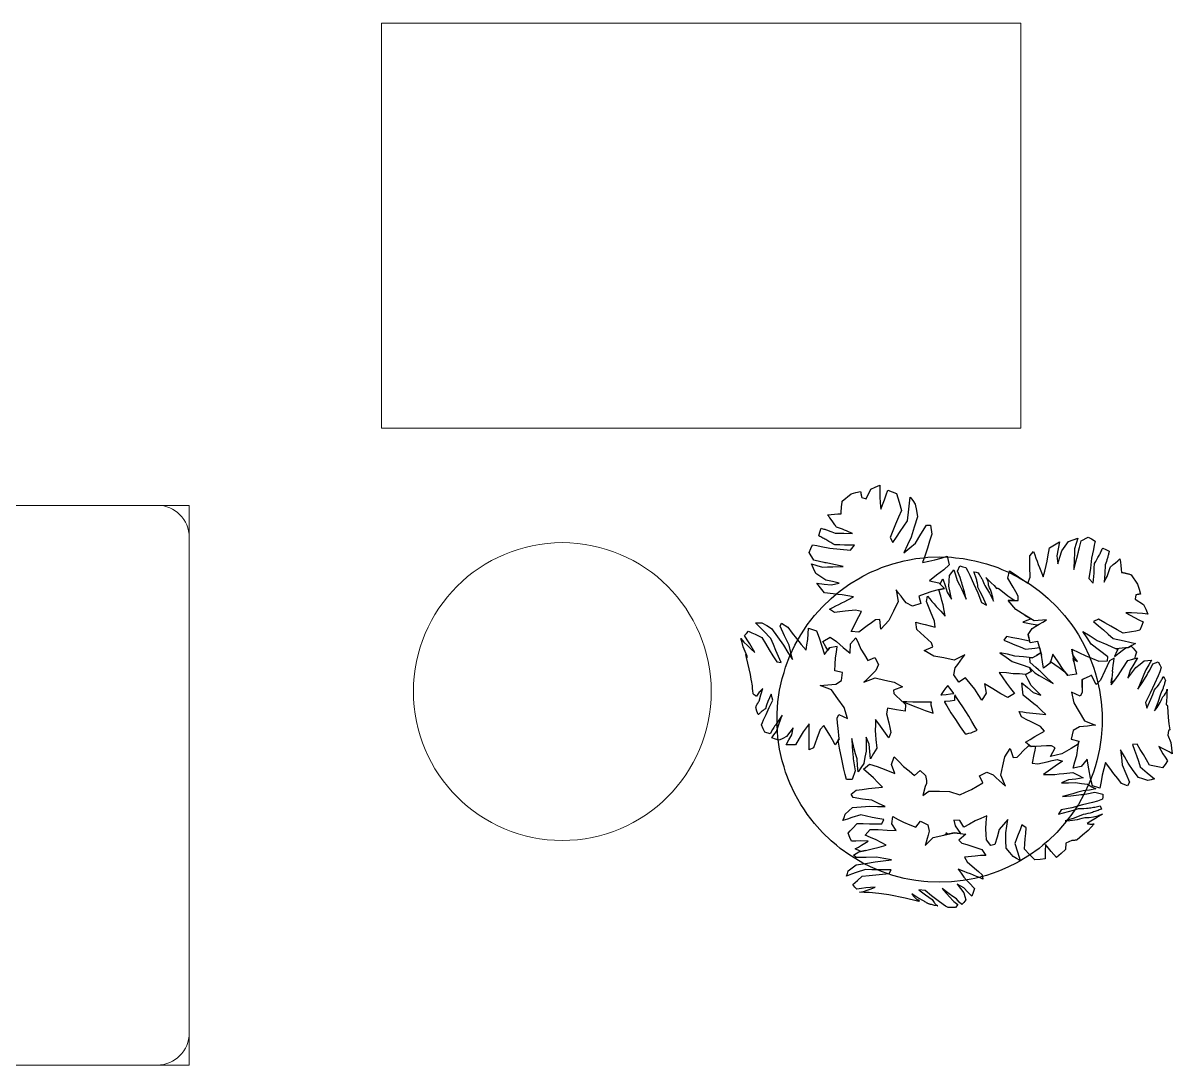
# Model space of a CAD drawing. Header units: inches. Extents: x 675 to 51927, y 19035 to 68555.
# Drawn here: x 28184 to 30341, y 61441 to 63396 of the extents above; entities that cross this region are included whole.
import ezdxf

# ---------------------------------------------------------------- set-up
doc = ezdxf.new("R2010")
doc.units = ezdxf.units.IN
doc.header["$LTSCALE"] = 0.5
doc.header["$MEASUREMENT"] = 0
doc.layers.add('00 plants', color=87, linetype='Continuous')
doc.layers.add('00I-FURN', color=30, linetype='Continuous', lineweight=9)

msp = doc.modelspace()

# ---------------------------------------------------------------- linework, layer by layer
at = {"layer": '00 plants', "flags": 128}
for points in [[(29922.3, 62379.8), (29912, 62370.3), (29898.8, 62360.2), (29885.5, 62349.8), (29903, 62346.1), (29913.5, 62335), (29901.6, 62332.5), (29889.8, 62329.9), (29877.4, 62325.4), (29865.1, 62320.8), (29869.1, 62307.3), (29853.5, 62302.3), (29841.6, 62308.3), (29836.8, 62314.5), (29832.2, 62320.6), (29827.5, 62326.8), (29823, 62332.8), (29826.9, 62310.6), (29818, 62292.8), (29809.3, 62275.2), (29794.2, 62259.1), (29792.3, 62277.3), (29784.3, 62276.8), (29776.4, 62271), (29768.6, 62265.1), (29752.9, 62253.1), (29738.6, 62254.4), (29743.4, 62263.8), (29748.1, 62273.1), (29757.6, 62292), (29746.6, 62294.8), (29727, 62292.5), (29717, 62291.4), (29706.9, 62290.4), (29698, 62296.8), (29703.9, 62299.6), (29709.7, 62302.5), (29715.4, 62305.3), (29721, 62308.1), (29726.6, 62310.9), (29732.1, 62313.8), (29743, 62319.4), (29732.3, 62321.4), (29721.6, 62323.4), (29713.2, 62324.2), (29704.8, 62325.1), (29688.1, 62326.9), (29681.1, 62336.3), (29674.3, 62345.6), (29687.6, 62343.7), (29701.1, 62341.9), (29715.9, 62345.4), (29703.3, 62348.2), (29690.9, 62351), (29681.4, 62357.2), (29672.2, 62363.3), (29667.9, 62372.6), (29663.9, 62381.8), (29674.1, 62378.6), (29684.7, 62375.5), (29694.3, 62375.8), (29703.9, 62376), (29723.5, 62376.4), (29709, 62379.5), (29694.9, 62382.5), (29691.4, 62383.3), (29689.7, 62383.6), (29688, 62384), (29681.2, 62385.5), (29668.1, 62388.4), (29659.9, 62403.1), (29662.9, 62410.2), (29666.1, 62417.2), (29673.9, 62415.8), (29681.9, 62414.2), (29698.5, 62410.7), (29717.5, 62409.2), (29737, 62407.3), (29744.8, 62416.3), (29726.2, 62416.8), (29717, 62416.9), (29707.9, 62416.9), (29704, 62419.3), (29700.1, 62421.5), (29696.3, 62423.7), (29694.4, 62424.8), (29692.5, 62425.9), (29690.6, 62426.9), (29688.7, 62427.9), (29686.9, 62429), (29685, 62430), (29683.2, 62431), (29681.4, 62432), (29679.6, 62432.9), (29677.8, 62433.9), (29679.8, 62441.2), (29682.3, 62448.4), (29685.5, 62447.4), (29687.1, 62446.9), (29688.8, 62446.3), (29690.4, 62445.8), (29692, 62445.2), (29693.7, 62444.7), (29695.3, 62444.1), (29696.9, 62443.5), (29698.6, 62442.9), (29701.9, 62441.6), (29705.2, 62440.3), (29708.6, 62439), (29724.7, 62439.1), (29741.1, 62438.3), (29733.4, 62441.8), (29729.7, 62443.4), (29725.9, 62445), (29722.2, 62446.5), (29718.5, 62447.9), (29714.7, 62449.2), (29711, 62450.3), (29709.9, 62451.9), (29708.8, 62453.4), (29707.7, 62454.9), (29706.6, 62456.4), (29702.5, 62462.3), (29698.4, 62468), (29697.4, 62469.3), (29696.4, 62470.7), (29695.3, 62472), (29694.3, 62473.3), (29700.6, 62474), (29706.9, 62474.6), (29713.2, 62475.1), (29719.4, 62475.5), (29719.5, 62478.5), (29719.6, 62480), (29719.7, 62481.5), (29719.8, 62482.9), (29720, 62484.4), (29720.1, 62485.9), (29720.2, 62487.4), (29720.4, 62488.8), (29720.5, 62490.3), (29720.7, 62491.8), (29720.9, 62493.2), (29721.1, 62494.7), (29721.3, 62496.2), (29721.6, 62497.6), (29721.8, 62499.1), (29738.4, 62512.8), (29747.3, 62515.2), (29756, 62517.5), (29756.3, 62516.1), (29756.5, 62514.6), (29756.8, 62513.2), (29757.1, 62511.8), (29757.4, 62510.3), (29757.7, 62508.8), (29758.1, 62507.4), (29758.5, 62505.9), (29766.5, 62503.8), (29775.2, 62521.8), (29783.5, 62525.7), (29791.9, 62529.2), (29791.9, 62518.2), (29792.4, 62507.1), (29793, 62495.7), (29793.8, 62484.2), (29800.8, 62501.9), (29804.2, 62510.8), (29807.5, 62519.7), (29815.4, 62516.7), (29823.7, 62513.5), (29826, 62505.6), (29828.2, 62497.5), (29832.6, 62481.4), (29827.2, 62468.8), (29821.9, 62456.2), (29816.6, 62443.6), (29811.5, 62431), (29816.8, 62421.7), (29823.6, 62431.9), (29830.4, 62442.1), (29837.2, 62452.2), (29844.1, 62462.3), (29846.8, 62484.1), (29848.1, 62495.2), (29849.3, 62506.5), (29853.9, 62500.2), (29858.4, 62493.7), (29860.8, 62481.6), (29863.1, 62469.6), (29856.9, 62450.5), (29850.9, 62431.6), (29844.1, 62417), (29837.4, 62402.3), (29848.4, 62411.4), (29859.4, 62420.4), (29869.3, 62437.3), (29879.5, 62454.4), (29887.2, 62454.2), (29889.6, 62437.5), (29885.6, 62424.3), (29881.9, 62411), (29877.1, 62397.8), (29872.4, 62384.3), (29884, 62386.7), (29895.5, 62389), (29907, 62392.3), (29918.4, 62395.7)], [(30209.5, 62089.4), (30209.4, 62078.2), (30207.8, 62056), (30204.5, 62033.9), (30199.7, 62012.1), (30196.3, 62000.8), (30193.3, 61990.8), (30185.3, 61970), (30175.8, 61949.8), (30164.9, 61930.3), (30158, 61919.9), (30152.6, 61911.7), (30139, 61894.1), (30124.1, 61877.5), (30108.1, 61862), (30097.9, 61853.5), (30090.9, 61847.7), (30072.8, 61834.8), (30053.8, 61823.2), (30048.2, 61820.3), (30033.9, 61813), (30021.1, 61807.5), (30013.4, 61804.2), (29992.3, 61797), (29970.7, 61791.4), (29963.9, 61790.1), (29948.8, 61787.4), (29926.6, 61784.9), (29904.4, 61784.1), (29882.1, 61784.9), (29874.5, 61785.7), (29859.9, 61787.4), (29844.8, 61790.1), (29838, 61791.4), (29816.4, 61797), (29795.3, 61804.2), (29787.6, 61807.5), (29774.8, 61813), (29760.5, 61820.3), (29755, 61823.2), (29735.9, 61834.8), (29717.8, 61847.7), (29710.8, 61853.5), (29700.7, 61862), (29684.6, 61877.5), (29669.7, 61894.1), (29656.1, 61911.7), (29650.7, 61919.9), (29643.8, 61930.3), (29632.9, 61949.8), (29623.4, 61970), (29615.4, 61990.8), (29612.4, 62000.8), (29609, 62012.1), (29604.2, 62033.9), (29600.9, 62056), (29599.3, 62078.2), (29599.3, 62089.4), (29599.3, 62100.5), (29600.9, 62122.7), (29604.2, 62144.8), (29609, 62166.6), (29612.4, 62177.9), (29615.4, 62187.9), (29623.4, 62208.7), (29632.9, 62228.9), (29643.8, 62248.4), (29650.7, 62258.9), (29656.1, 62267), (29669.7, 62284.6), (29684.6, 62301.2), (29700.7, 62316.7), (29710.8, 62325.2), (29717.8, 62331), (29735.9, 62343.9), (29755, 62355.6), (29760.5, 62358.4), (29774.8, 62365.8), (29787.6, 62371.2), (29795.3, 62374.5), (29816.4, 62381.7), (29838, 62387.3), (29844.8, 62388.6), (29859.9, 62391.4), (29874.5, 62393), (29882.1, 62393.8), (29904.4, 62394.6), (29926.6, 62393.8), (29934.3, 62393), (29948.8, 62391.4), (29963.9, 62388.6), (29970.7, 62387.3), (29992.3, 62381.7), (30013.4, 62374.5), (30021.1, 62371.2), (30033.9, 62365.8), (30048.2, 62358.4), (30053.8, 62355.6), (30072.8, 62343.9), (30090.9, 62331), (30097.9, 62325.2), (30108.1, 62316.7), (30124.1, 62301.2), (30139, 62284.6), (30152.6, 62267), (30158, 62258.9), (30164.9, 62248.4), (30175.8, 62228.9), (30185.3, 62208.7), (30193.3, 62187.9), (30196.3, 62177.9), (30199.7, 62166.6), (30204.5, 62144.8), (30207.8, 62122.7), (30209.4, 62100.5)], [(29731.7, 62091.3), (29725, 62112.2), (29713.5, 62128.5), (29701.5, 62144.9), (29680.3, 62153.2), (29687.4, 62153.7), (29694.7, 62154.3), (29702.2, 62155), (29709.9, 62155.8), (29720.4, 62162.5), (29722.3, 62177.7), (29707.9, 62181.1), (29708.4, 62193.3), (29708.8, 62205.3), (29710.6, 62216), (29712.3, 62226.6), (29698, 62223.7), (29694.4, 62219.3), (29691, 62225.7), (29685.3, 62236.1), (29699.2, 62243.8), (29710.8, 62235.7), (29723.7, 62224.8), (29736.7, 62214), (29737.4, 62231.3), (29747.4, 62243), (29752.1, 62232.1), (29756.7, 62221.4), (29763.2, 62210.6), (29769.5, 62200.1), (29783.1, 62206), (29789.7, 62192.9), (29784.6, 62181.3), (29778.9, 62175.8), (29773.3, 62170.3), (29767.8, 62164.8), (29762.5, 62159.3), (29783.6, 62167.7), (29801.7, 62163.6), (29819.2, 62159.8), (29834.9, 62150.7), (29817.7, 62144.8), (29818.5, 62138.1), (29824.1, 62132.8), (29829.7, 62127.6), (29840.5, 62117.8), (29839.6, 62105.3), (29831.7, 62106.4), (29823.5, 62107.7), (29806.5, 62110.7), (29805, 62100.1), (29808.9, 62083.1), (29810.9, 62074.3), (29813, 62065.4), (29809, 62055), (29805.9, 62059.6), (29802.8, 62064), (29799.7, 62068.4), (29796.6, 62072.8), (29793.5, 62077), (29790.4, 62081.3), (29784.1, 62089.7), (29783.9, 62079.2), (29783.7, 62068.7), (29784.3, 62060.5), (29785, 62052.3), (29786.6, 62035.7), (29780.6, 62025.7), (29774.9, 62015.8), (29773.2, 62029.6), (29771.9, 62043.3), (29766.4, 62056.4), (29766.4, 62043.4), (29766.8, 62030.4), (29764.2, 62018.8), (29762.1, 62007.2), (29756.7, 61999.1), (29751.7, 61991.2), (29750.4, 62003.3), (29749.5, 62015.5), (29746.8, 62025), (29744.3, 62034.6), (29739.9, 62053.6), (29740.5, 62038.4), (29741.6, 62023.2), (29742, 62019.4), (29742.2, 62017.5), (29742.4, 62015.6), (29743.3, 62008), (29745.8, 61992.9), (29740.2, 61977), (29734.9, 61976.9), (29729.8, 61976.9), (29727.1, 61986.5), (29724.7, 61996.1), (29721.1, 62015.4), (29716.7, 62035.5), (29714.2, 62050.6), (29716.1, 62053.3), (29714.1, 62073), (29713, 62082.6), (29711.9, 62092.3), (29715.1, 62099.2)], [(29906.9, 62135.6), (29908.6, 62135.8), (29916.9, 62136.7), (29925, 62137.7), (29930.8, 62138.5), (29927.9, 62142.5), (29923.6, 62148.3), (29919.7, 62153.3), (29915.6, 62148.4), (29911, 62142.1), (29907.2, 62136.2)], [(29889.1, 62122.2), (29882.4, 62122), (29865, 62121.9), (29853.9, 62122.1), (29842.7, 62122.4), (29836.3, 62122.7), (29842.2, 62120.2), (29850.1, 62116.9), (29857.6, 62113.9), (29864.6, 62111.1), (29871.2, 62108.6), (29877.3, 62106.4), (29883, 62104.5), (29888.3, 62102.8), (29892.1, 62101.7), (29891.5, 62104.5), (29888.6, 62116.3), (29888.6, 62119.9)], [(29932.6, 62131.9), (29932.1, 62124.9), (29924.1, 62124.1), (29915.9, 62123.5), (29913.6, 62123.3), (29913.4, 62122.3), (29917.8, 62115), (29925.7, 62102.3), (29934.2, 62089.3), (29943.1, 62076), (29952.6, 62062.5), (29952.6, 62062.4), (29955.5, 62062.8), (29959.3, 62063.6), (29963.3, 62064.7), (29967.6, 62066.2), (29972.3, 62068.1), (29974.8, 62069.3), (29971.3, 62075.3), (29965.1, 62085.7), (29959, 62095.5), (29953.3, 62104.8), (29947.7, 62113.4), (29942.4, 62121.6), (29937.3, 62129.1), (29932.9, 62135.6)], [(29991.3, 61834.6), (29981.4, 61834.1), (29971.3, 61833.3), (29950.9, 61831.1), (29955.8, 61822.3), (29970, 61810.5), (29977.2, 61804.4), (29984.5, 61798.4), (29985.5, 61790.2), (29979.5, 61792.8), (29973.7, 61795.2), (29967.8, 61797.5), (29962.1, 61799.8), (29956.3, 61802.1), (29950.6, 61804.3), (29939.2, 61808.6), (29944.7, 61801), (29950.1, 61793.6), (29955, 61788.2), (29959.9, 61782.8), (29969.6, 61772.5), (29967.3, 61765.1), (29965.1, 61758.2), (29957.4, 61765.7), (29949.7, 61773.8), (29937.3, 61780.7), (29943.6, 61772.4), (29949.8, 61764.6), (29951.7, 61757.5), (29953.6, 61751), (29949.9, 61746.3), (29946.2, 61742.2), (29941.2, 61747.1), (29936, 61752.8), (29929.3, 61757.3), (29922.6, 61762.2), (29909.1, 61772.6), (29916.5, 61763.6), (29923.9, 61755.4), (29925.8, 61753.5), (29926.7, 61752.6), (29927.6, 61751.7), (29931.3, 61748.2), (29938.5, 61742.2), (29934.5, 61736.7), (29927.6, 61736.7), (29920.5, 61737), (29915.7, 61739.4), (29910.9, 61742.2), (29901.4, 61749.3), (29889.3, 61758.4), (29877.4, 61768.9), (29865.6, 61770), (29877.9, 61760.6), (29884.2, 61756.2), (29890.5, 61752.1), (29891.7, 61749.9), (29892.9, 61748), (29894.1, 61746.1), (29894.8, 61745.3), (29895.4, 61744.5), (29896.1, 61743.8), (29896.8, 61743.1), (29897.5, 61742.4), (29898.2, 61741.8), (29898.9, 61741.2), (29899.7, 61740.7), (29900.4, 61740.2), (29901.1, 61739.8), (29895.1, 61740.8), (29889, 61742.2), (29887.1, 61742.7), (29886.1, 61743), (29885.2, 61743.3), (29884.3, 61743.6), (29883.4, 61744), (29882.5, 61744.3), (29881.6, 61744.7), (29880.8, 61745.2), (29879.9, 61745.6), (29878.3, 61746.6), (29876.7, 61747.7), (29875.1, 61749), (29863.5, 61755.1), (29852.5, 61762.2), (29855.5, 61758.2), (29857, 61756.4), (29858.6, 61754.7), (29860.3, 61753.1), (29862.1, 61751.7), (29862.9, 61751.2), (29865.7, 61750.9), (29865.5, 61750.4), (29865.4, 61749.9), (29865.3, 61749.7), (29866, 61749.3), (29865.9, 61748.9), (29865.7, 61748.7), (29865.6, 61748.5), (29865.5, 61748.4), (29865.2, 61748.3), (29863.2, 61748.9), (29839.9, 61754.4), (29809.4, 61760.5), (29795.5, 61762.6), (29790.4, 61763.2), (29772.3, 61764.7), (29763, 61765), (29754, 61765.3), (29761.3, 61766.9), (29768.6, 61769.1), (29776.1, 61771.7), (29783.6, 61774.9), (29766.2, 61773.4), (29757.5, 61772.4), (29748.8, 61771.2), (29745.3, 61775.2), (29741.8, 61779.9), (29746.1, 61783.7), (29750.4, 61787.6), (29759.2, 61795.4), (29771.9, 61796.6), (29784.6, 61797.8), (29797.3, 61799.2), (29810, 61800.9), (29813.3, 61807.3), (29801.3, 61807.2), (29789.3, 61807.4), (29777.3, 61807.7), (29765.4, 61808.2), (29747.7, 61802.4), (29738.8, 61799.3), (29729.6, 61795.9), (29731.3, 61800.8), (29733, 61805.7), (29740.3, 61811.3), (29747.5, 61816.6), (29765.5, 61819.3), (29783.3, 61822.5), (29798.6, 61824.2), (29814.1, 61826.5), (29799.9, 61828.8), (29785.8, 61831.3), (29766.7, 61830.6), (29747.5, 61830.6), (29742.5, 61834.8), (29752.9, 61841.4), (29765.3, 61843.8), (29777.6, 61846.9), (29790.9, 61850), (29804.4, 61854), (29794.7, 61859), (29785.1, 61863.9), (29774.8, 61868.2), (29764.5, 61872.4), (29774.3, 61882.9), (29788.9, 61883.1), (29805.9, 61882.2), (29823.1, 61881.2), (29814.5, 61893.7), (29816.8, 61907.3), (29826.7, 61902.2), (29836.6, 61896.8), (29848.3, 61892.2), (29860, 61887.4), (29868.5, 61898.9), (29882.4, 61891.7), (29885.1, 61879.8), (29883.2, 61872.8), (29881.2, 61866), (29879.3, 61859.5), (29877.4, 61853.1), (29892.6, 61868.4), (29912.4, 61872.8), (29931.9, 61876.8), (29953.9, 61874.6), (29940.6, 61863.1), (29946, 61857.6), (29955.4, 61854.8), (29964.8, 61852), (29983.6, 61845.9)]]:
    msp.add_lwpolyline(points, close=True, dxfattribs=at)
for points in [[(30152.8, 62221.4), (30154.5, 62209.6), (30156.1, 62197.8), (30158.7, 62186), (30161.4, 62174.3), (30145.2, 62172.1), (30136.1, 62183.4), (30126.6, 62197.7), (30116.8, 62212.1), (30111.7, 62195), (30099.3, 62185.8), (30097.5, 62197.9), (30095.8, 62210), (30092.2, 62222.8), (30088.5, 62235.6), (30074.1, 62233.1), (30070.5, 62249.1), (30077.8, 62260.3), (30084.7, 62264.4), (30091.5, 62268.4), (30098.2, 62272.3), (30104.8, 62276.2), (30081.8, 62274.7), (30064.5, 62285.5), (30047.6, 62296.1), (30033.1, 62312.8), (30051.8, 62312.7), (30052.1, 62320.7), (30047.3, 62329.1), (30042.3, 62337.6), (30032.4, 62354.4), (30035.4, 62368.4), (30044, 62362.7), (30052.7, 62357), (30070.2, 62345.6), (30074.1, 62356.3), (30073.8, 62376), (30073.7, 62386), (30073.7, 62396.3), (30080.7, 62404.5), (30082.9, 62398.3), (30085.1, 62392.2), (30087.4, 62386.3), (30089.6, 62380.4), (30091.9, 62374.5), (30094.2, 62368.7), (30098.8, 62357.2), (30101.6, 62367.7), (30104.5, 62378.2), (30106, 62386.5), (30107.5, 62394.7), (30110.5, 62411.3), (30120, 62417.3), (30129.4, 62423.1), (30126.8, 62410), (30124.2, 62396.7), (30126.5, 62381.7), (30130.1, 62393.9), (30133.7, 62406), (30140.2, 62414.9), (30146.4, 62423.4), (30155.3, 62426.8), (30164, 62429.9), (30160.8, 62420), (30157.4, 62409.7), (30157.2, 62400.1), (30156.9, 62390.5), (30156, 62370.8), (30159.9, 62385), (30163.6, 62398.8), (30164.4, 62402.2), (30164.9, 62403.9), (30165.3, 62405.6), (30167, 62412.2), (30170, 62425), (30183.4, 62431.9), (30189.7, 62428.2), (30196, 62424.3), (30194.7, 62416.6), (30193.3, 62408.7), (30189.7, 62392.4), (30187.5, 62373.6), (30184.6, 62354.2), (30192.7, 62345.6), (30194.2, 62364.1), (30194.7, 62373.3), (30195.1, 62382.3), (30197.4, 62386.1), (30199.5, 62389.8), (30201.6, 62393.4), (30202.6, 62395.2), (30203.6, 62397), (30204.5, 62398.8), (30205.4, 62400.6), (30206.3, 62402.4), (30207.2, 62404.1), (30208.1, 62405.9), (30208.9, 62407.6), (30209.7, 62409.4), (30210.5, 62411.1), (30216.6, 62408.3), (30222.6, 62405.3), (30221.9, 62402.1), (30221.5, 62400.5), (30221.1, 62398.9), (30220.7, 62397.3), (30220.3, 62395.7), (30219.8, 62394.1), (30219.4, 62392.5), (30218.9, 62390.9), (30218.4, 62389.3), (30217.3, 62386.1), (30216.1, 62382.8), (30214.9, 62379.6), (30214.7, 62363.4), (30213.4, 62347.1), (30216.9, 62354.4), (30218.5, 62358), (30220, 62361.6), (30221.4, 62365.3), (30222.6, 62368.9), (30223.8, 62372.5), (30224.8, 62376.1), (30226.1, 62377.1), (30227.4, 62378.1), (30228.6, 62379), (30229.9, 62380), (30234.6, 62383.7), (30238.9, 62387.3), (30239.9, 62388.2), (30240.8, 62389.1), (30241.8, 62390.1), (30242.7, 62391), (30243.6, 62384.6), (30244.5, 62378.2), (30245.2, 62371.8), (30245.9, 62365.4), (30248.3, 62365), (30249.5, 62364.8), (30250.6, 62364.6), (30251.8, 62364.4), (30252.9, 62364.1), (30254.1, 62363.9), (30255.2, 62363.6), (30256.3, 62363.4), (30257.4, 62363.1), (30258.5, 62362.8), (30259.6, 62362.5), (30260.6, 62362.2), (30261.7, 62361.8), (30262.7, 62361.5), (30263.8, 62361.1), (30275.6, 62343.2), (30278.7, 62333.9), (30281.6, 62324.8), (30280.6, 62324.7), (30279.5, 62324.6), (30278.5, 62324.4), (30277.4, 62324.2), (30276.2, 62324), (30275.1, 62323.8), (30274, 62323.6), (30272.8, 62323.3), (30271.5, 62315.4), (30287.3, 62305), (30291.2, 62296.2), (30294.9, 62287.4), (30285, 62288.4), (30274.9, 62289), (30264.5, 62289.5), (30253.8, 62289.8), (30270, 62281), (30278.1, 62276.7), (30286.4, 62272.6), (30283.4, 62264.9), (30280.1, 62257), (30272.4, 62255.5), (30264.6, 62254), (30248.9, 62251.3), (30237.4, 62257.9), (30225.8, 62264.5), (30214.2, 62271), (30202.4, 62277.5), (30193.1, 62273.1), (30202.5, 62265.3), (30211.7, 62257.5), (30220.9, 62249.6), (30230, 62241.7), (30250.6, 62236.9), (30261.1, 62234.4), (30271.8, 62232), (30265.4, 62228.1), (30258.9, 62224.3), (30247.1, 62223.1), (30235.6, 62222)], [(30078.3, 62205.2), (30062, 62207), (30045.7, 62208.6), (30031.9, 62211.8), (30017.6, 62214.6), (30029.1, 62206.5), (30040.5, 62198.3), (30057.2, 62192.7), (30073.6, 62186.8), (30076.5, 62179.6), (30065.5, 62174), (30054.1, 62174.9), (30042.3, 62175.4), (30029.6, 62176.8), (30016.2, 62177.8), (30022.9, 62167.7), (30029.7, 62157.6), (30037.3, 62147.9), (30045, 62138.2), (30032.3, 62130.6), (30019, 62137.5), (30004, 62147), (29988.8, 62156.5), (29991.5, 62139), (29983.9, 62126), (29977, 62136.3), (29970.2, 62146.7), (29961.6, 62157.1), (29953, 62167.5), (29940.6, 62159.7), (29931.2, 62173.3), (29933.7, 62186.3), (29938.4, 62192.7), (29942.9, 62198.8), (29947.3, 62204.9), (29951.5, 62210.8), (29931.8, 62201.1), (29912.5, 62204.9), (29893.7, 62208.6), (29875.5, 62219.1), (29891.8, 62225.7), (29889.4, 62233.3), (29882.3, 62239.5), (29875.4, 62245.7), (29861.7, 62258.1), (29859.7, 62272.4), (29868.4, 62269.9), (29877.3, 62267.5), (29895.8, 62262.9), (29895.1, 62274.2), (29887.4, 62292.3), (29883.5, 62301.6), (29879.5, 62311), (29881.6, 62320.9), (29885.8, 62315.9), (29890, 62311.1), (29894.1, 62306.3), (29898.2, 62301.7), (29902.4, 62297.1), (29906.5, 62292.5), (29914.8, 62283.5), (29912.9, 62294.1), (29911, 62304.7), (29908.7, 62312.7), (29906.4, 62320.8), (29902.9, 62332.8), (29913.5, 62335), (29905.3, 62343.7), (29906.2, 62345.4), (29910.5, 62353.7), (29914.6, 62341.1), (29918.5, 62328.1), (29926.8, 62315.2), (29924.3, 62327.5), (29921.6, 62339.6), (29922.3, 62349.7), (29922.7, 62359.4), (29927.2, 62365.1), (29931.3, 62370.4), (29934.5, 62360.8), (29937.3, 62350.5), (29941.8, 62341.9), (29946.1, 62333.1), (29954.2, 62315), (29950.8, 62329.1), (29947, 62342.7), (29946, 62346), (29945.5, 62347.7), (29945, 62349.3), (29942.8, 62355.7), (29938, 62368), (29942.1, 62377.7), (29947.9, 62376.2), (29953.5, 62374.5), (29957.6, 62367.5), (29961.3, 62360.3), (29967.9, 62344.9), (29975.8, 62327.4), (29982.8, 62309.1), (29992.5, 62303.8), (29984.8, 62320.9), (29980.7, 62329.3), (29976.4, 62337.5), (29975.9, 62341.5), (29975.3, 62345.3), (29974.5, 62349.1), (29974.1, 62351), (29973.6, 62352.8), (29973.1, 62354.6), (29972.6, 62356.4), (29972, 62358.2), (29971.4, 62359.9), (29970.7, 62361.6), (29970.1, 62363.3), (29969.4, 62365), (29968.6, 62366.7), (29972.8, 62365.7), (29976.9, 62364.4), (29978.8, 62361.5), (29979.8, 62360.1), (29980.7, 62358.7), (29981.5, 62357.2), (29982.4, 62355.8), (29983.2, 62354.3), (29984, 62352.8), (29984.8, 62351.3), (29985.6, 62349.8), (29987, 62346.8), (29988.3, 62343.7), (29989.5, 62340.6), (29998.2, 62326.3), (30005.8, 62311.4), (30004.3, 62318.9), (30003.3, 62322.6), (30002.2, 62326.2), (30001, 62329.7), (29999.7, 62333.2), (29998.1, 62336.6), (29996.5, 62340), (29996.4, 62341.2), (29996.4, 62342.3), (29996.3, 62343.4), (29996.2, 62344.5), (29995.3, 62348.6), (29993.6, 62352.3), (29993.1, 62353.2), (29992.4, 62354.1), (29991.8, 62355), (29991.1, 62355.9), (29996.3, 62350.8), (30001.4, 62345.7), (30006.5, 62340.6), (30011.3, 62335.5), (30012.2, 62335.6), (30012.6, 62335.7), (30013, 62335.7), (30013.3, 62335.7), (30013.7, 62335.6), (30014, 62335.6), (30014.3, 62335.5), (30014.6, 62335.5), (30014.8, 62335.4), (30015.1, 62335.2), (30015.3, 62335.1), (30015.5, 62334.9), (30015.7, 62334.8), (30016, 62334.5), (30032.1, 62321.7), (30041.7, 62315.2), (30045.3, 62312.7), (30033.1, 62312.8)], [(30064.5, 62285.5), (30076.1, 62278.2), (30074.8, 62277.8), (30068, 62275.1), (30060.8, 62272.3), (30076.1, 62269.3), (30083.8, 62268), (30089.3, 62267.2), (30084.7, 62264.4)], [(29716.1, 62053.3), (29708.2, 62042.1), (29703.3, 62051.2), (29698.2, 62060.3), (29687.4, 62078.4), (29680.5, 62070.9), (29674.2, 62053.8), (29671, 62045.1), (29667.8, 62036.3), (29659.6, 62032.8), (29659.8, 62039.1), (29659.9, 62045.3), (29659.9, 62051.5), (29659.9, 62057.6), (29659.9, 62063.6), (29659.8, 62069.6), (29659.6, 62081.5), (29654, 62073.9), (29648.4, 62066.5), (29644.7, 62060.3), (29641.1, 62054.1), (29634, 62042), (29624.9, 62041.8), (29616.3, 62041.9), (29621.5, 62051.1), (29627.2, 62060.6), (29629.6, 62074.1), (29623.3, 62065.8), (29617.2, 62057.8), (29610, 62054), (29603.4, 62050.6), (29596.2, 62052.8), (29589.5, 62055.4), (29593.6, 62061), (29598.3, 62067.2), (29600.6, 62074.6), (29603.3, 62082.2), (29609.2, 62097.6), (29602.4, 62088.1), (29596.2, 62079), (29594.8, 62076.8), (29594.1, 62075.7), (29593.4, 62074.7), (29590.7, 62070.5), (29586.2, 62062.5), (29576.6, 62065.7), (29573.3, 62072.3), (29570.2, 62079.2), (29571.8, 62083.8), (29573.8, 62088.6), (29579.1, 62098.6), (29584.8, 62112.1), (29591.7, 62126), (29588, 62137.2), (29582.3, 62123.3), (29579.8, 62116.4), (29577.6, 62109.5), (29575.4, 62108), (29573.3, 62106.5), (29571.3, 62105.1), (29570.4, 62104.4), (29569.6, 62103.7), (29568.8, 62103), (29568, 62102.3), (29567.2, 62101.7), (29566.5, 62101), (29565.9, 62100.4), (29565.3, 62099.8), (29564.7, 62099.2), (29564.1, 62098.6), (29561.6, 62105), (29559.5, 62111.8), (29559.9, 62113.3), (29560.1, 62114.1), (29560.4, 62114.8), (29560.7, 62115.6), (29561, 62116.3), (29561.4, 62117.1), (29561.8, 62117.8), (29562.2, 62118.6), (29562.6, 62119.3), (29563.6, 62120.9), (29564.6, 62122.4), (29565.8, 62124), (29568.7, 62135.8), (29572.9, 62147.6), (29569.1, 62144), (29567.4, 62142.2), (29565.8, 62140.5), (29564.4, 62138.7), (29563.1, 62136.9), (29562, 62135.1), (29561, 62133.2), (29560.2, 62133.4), (29559.5, 62133.7), (29558.8, 62134), (29558.2, 62134.3), (29556.2, 62135.6), (29554.9, 62137.2), (29554.8, 62137.5), (29554.6, 62137.9), (29554.5, 62138.3), (29553.9, 62143.2), (29553.5, 62147.7), (29553.1, 62152.2), (29552.8, 62156.6), (29552.1, 62158.9), (29551.8, 62160.1), (29551.5, 62161.3), (29551.3, 62162.5), (29551, 62163.7), (29550.8, 62164.9), (29549.4, 62173.7), (29542.1, 62205.9), (29541.8, 62206.8), (29541.5, 62207.7), (29541.3, 62208.6), (29541.1, 62209.5), (29541, 62210.5), (29540.8, 62211.4), (29543.1, 62206), (29543.3, 62208.1), (29536, 62226.1), (29533.6, 62234), (29531.4, 62241.7), (29537.3, 62234.8), (29543.6, 62228.1), (29550.5, 62221.6), (29557.7, 62215.2), (29548.3, 62231.2), (29543.4, 62239), (29538.3, 62246.8), (29541.8, 62250.8), (29546, 62255.2), (29552.1, 62252.3), (29558.3, 62249.4), (29570.8, 62243.4), (29577.7, 62231.9), (29584.6, 62220.4), (29591.6, 62209), (29598.8, 62197.7), (29607.2, 62196.5), (29602.1, 62207.6), (29597.2, 62218.8), (29592.4, 62230.1), (29587.7, 62241.4), (29573.6, 62256.1), (29566.3, 62263.6), (29558.8, 62271.1), (29564.8, 62271), (29570.9, 62270.9), (29580.2, 62265.7), (29589.2, 62260.5), (29600.1, 62244.5), (29611.3, 62228.9), (29619.5, 62215.2), (29628.4, 62201.8), (29625.1, 62215.4), (29622, 62229.1), (29613.2, 62246.6), (29604.9, 62264.5), (29607.5, 62270.4), (29619.4, 62262.5), (29627.4, 62251.7), (29635.8, 62241.3), (29644.5, 62230.2), (29653.8, 62219.3), (29655.5, 62229.6), (29657.1, 62239.7), (29657.8, 62250.4), (29658.5, 62261), (29673.1, 62255.6), (29678.4, 62242.7), (29683.4, 62227.4), (29688.4, 62211.7), (29698, 62223.7)], [(30156.1, 62197.8), (30155.3, 62203.8), (30163.4, 62198.5), (30158.1, 62205.4), (30155.4, 62208.8), (30154.4, 62210), (30152.8, 62221.4), (30165.9, 62215.4), (30178.5, 62209.2), (30191.1, 62204.1), (30203.4, 62198.8), (30219.4, 62199.5), (30220, 62207.2), (30204.5, 62219.1), (30189, 62230.7), (30181, 62242.6), (30172.9, 62254.5), (30186.7, 62246.3), (30200.3, 62238), (30217.9, 62230.1), (30235.6, 62222), (30239.4, 62222.4), (30237.2, 62217.8), (30232.4, 62208), (30247.2, 62218.7), (30254.1, 62223.8), (30258.9, 62224.3), (30264.1, 62227.4), (30267.7, 62223.1), (30273.6, 62216.1), (30271.6, 62208.3), (30270.3, 62203.6), (30266.7, 62202.6)], [(30070.5, 62249.1), (30073.3, 62236.5), (30064.1, 62238.5), (30052.9, 62240.8), (30041.5, 62243), (30030, 62245.1), (30025, 62238.1), (30035.4, 62234.1), (30045.7, 62229.9), (30055.8, 62225.7), (30065.8, 62221.4), (30082.8, 62223.5), (30091.6, 62224.6), (30091.7, 62224.6), (30092.2, 62222.8), (30094.4, 62214.8), (30094.3, 62214.6), (30086.2, 62209.8)], [(30228.8, 62179.3), (30229.5, 62185.5), (30230.3, 62191.7), (30231.1, 62198.1), (30232, 62204.5), (30223.2, 62199.5), (30218.9, 62190.2), (30214.6, 62181.1), (30206.2, 62163.2), (30198.3, 62155.1), (30189.4, 62172), (30189.2, 62172.4), (30184.9, 62170.1), (30175.2, 62165.6), (30171.9, 62164.3), (30171.9, 62158.9), (30171.9, 62149.6), (30172, 62140.2), (30167.9, 62133.3), (30152.1, 62141), (30156.5, 62120.5), (30166.3, 62104), (30176.4, 62087.1), (30196.8, 62078.9), (30189.5, 62078.1), (30182.1, 62077.3), (30174.5, 62076.6), (30166.7, 62075.8), (30155.3, 62069), (30151.5, 62052.9), (30165.5, 62048.8), (30164.7, 62043), (30151.1, 62035.2), (30133.7, 62025.3), (30112.4, 62020.1), (30121.3, 62036.4), (30114.5, 62040.4), (30104.8, 62039.9), (30095.2, 62039.4), (30076.1, 62038), (30065.3, 62047), (30074.1, 62052.2), (30083, 62057.4), (30101.1, 62067.9), (30093.5, 62076.3), (30075.9, 62085.1), (30067, 62089.7), (30058, 62094.4), (30053.8, 62104.7), (30060.3, 62103.8), (30066.6, 62102.9), (30072.9, 62102.2), (30079.2, 62101.4), (30085.4, 62100.7), (30091.6, 62100.1), (30103.8, 62098.8), (30095.8, 62106.3), (30087.9, 62113.8), (30081.1, 62119.1), (30074.4, 62124.4), (30061, 62135), (30059.7, 62146.6), (30058.5, 62158), (30069.3, 62149.3), (30080.1, 62140.4), (30094.6, 62135.3), (30085.2, 62144.4), (30075.9, 62153.5), (30070.7, 62163.8), (30065.6, 62173.7), (30065.7, 62174.1), (30076.5, 62179.6), (30073.6, 62186.7), (30074.9, 62185.4), (30082.9, 62177.1), (30091.5, 62172.2), (30100.1, 62167.2), (30117.4, 62156.9), (30106.4, 62167.3), (30095.5, 62177.4), (30092.8, 62179.9), (30091.4, 62181.2), (30090.1, 62182.4), (30084.7, 62187.3), (30074.1, 62196.6), (30073.5, 62205.7), (30078.3, 62205.2), (30086.2, 62209.8), (30093.8, 62214.3), (30094.8, 62213.5), (30095.8, 62210)], [(30111.7, 62195), (30112.7, 62198.4), (30128.6, 62187.3), (30139.6, 62179.1), (30145.2, 62172.1)], [(30228.8, 62179.3), (30228.1, 62173.1), (30227.5, 62167), (30226.3, 62154.8), (30232.9, 62163.3), (30239.5, 62171.8), (30244, 62178.9), (30248.5, 62186), (30257.3, 62200.2), (30266.7, 62202.6), (30275.7, 62205), (30269.1, 62193.4), (30262, 62181.9), (30257.9, 62167), (30265.4, 62177.2), (30272.7, 62187.2), (30280.6, 62193.5), (30288, 62199.6), (30295.3, 62200.2), (30302.1, 62200.6), (30297, 62191.8), (30291.2, 62182.8), (30287.8, 62173.7), (30284.1, 62164.7), (30276.1, 62146.5), (30284.3, 62158.5), (30291.9, 62170.4), (30293.7, 62173.4), (30294.6, 62174.9), (30295.4, 62176.3), (30298.8, 62182.2), (30304.6, 62194), (30314.7, 62197.5), (30317.4, 62192.2), (30319.9, 62186.8), (30317.4, 62179.1), (30314.5, 62171.5), (30307.5, 62156.4), (30299.7, 62138.8), (30290.8, 62121.3), (30293.3, 62110.6), (30301, 62127.7), (30304.5, 62136.4), (30307.7, 62145), (30310.3, 62148.1), (30312.8, 62151.1), (30315.1, 62154.2), (30316.2, 62155.8), (30317.2, 62157.4), (30318.2, 62159), (30319.2, 62160.5), (30320.1, 62162.2), (30321, 62163.8), (30321.9, 62165.4), (30322.7, 62167), (30323.4, 62168.7), (30324.2, 62170.4), (30326.3, 62166.6), (30328, 62162.6), (30327.2, 62159.3), (30326.7, 62157.7), (30326.3, 62156), (30325.8, 62154.4), (30325.3, 62152.8), (30324.7, 62151.2), (30324.2, 62149.6), (30323.6, 62148.1), (30323, 62146.5), (30321.7, 62143.4), (30320.2, 62140.3), (30318.7, 62137.3), (30313.9, 62121.3), (30307.9, 62105.8), (30312.5, 62111.9), (30314.6, 62115.1), (30316.5, 62118.3), (30318.3, 62121.5), (30320, 62124.9), (30321.6, 62128.3), (30323, 62131.8), (30323.8, 62132.6), (30324.6, 62133.4), (30325.4, 62134.2), (30326.1, 62135), (30328.5, 62138.4), (30330.2, 62142.2), (30330.5, 62143.2), (30330.8, 62144.2), (30331, 62145.3), (30331.1, 62146.4), (30330.9, 62139.1), (30330.5, 62131.9), (30330.1, 62124.8), (30329.5, 62117.8), (30330.2, 62117.2), (30330.5, 62116.9), (30330.7, 62116.6), (30331, 62116.4), (30331.2, 62116.1), (30331.4, 62115.8), (30331.5, 62115.6), (30331.6, 62115.3), (30331.8, 62115), (30331.8, 62114.8), (30331.9, 62114.5), (30331.9, 62114.3), (30331.9, 62114), (30331.9, 62113.6), (30333.1, 62093), (30334.7, 62081.6), (30336.2, 62070.3), (30336, 62070.1), (30335.9, 62069.9), (30335.7, 62069.7), (30335.4, 62069.6), (30335.1, 62069.4), (30334.8, 62069.2), (30334.4, 62069), (30334, 62068.8), (30332.6, 62060.2), (30338.4, 62046.3), (30339.6, 62035.7), (30340.5, 62025.3), (30335, 62028.7), (30329, 62031.9), (30322.5, 62035.3), (30315.6, 62038.7), (30323.5, 62025.3), (30327.7, 62018.7), (30332.1, 62012.1), (30327.8, 62005.4), (30322.8, 61998.8), (30316.8, 61999.9), (30310.7, 62001.1), (30298.4, 62003.7), (30292.6, 62013.6), (30286.8, 62023.6), (30280.9, 62033.5), (30274.8, 62043.4), (30266.2, 62042.5), (30270.2, 62032.1), (30273.9, 62021.7), (30277.5, 62011.3), (30281, 62000.9), (30294, 61989.7), (30300.6, 61983.9), (30307.6, 61978.1), (30301.3, 61976.6), (30295, 61975.2), (30286, 61978.1), (30277.3, 61980.9), (30267.8, 61994.1), (30258.1, 62007.4), (30251.2, 62019.8), (30243.8, 62032.3), (30245.4, 62018.3), (30246.9, 62004.3), (30254, 61988.2), (30260.5, 61972.1), (30257.1, 61965.1), (30245.6, 61969.5), (30238.6, 61978.6), (30231.2, 61987.7), (30223.6, 61998.1), (30215.4, 62008.8), (30212.4, 61997), (30209.4, 61985.3), (30207.3, 61973), (30205.3, 61960.8), (30191.1, 61965.2), (30187.4, 61979.7), (30184.3, 61997.2), (30181.3, 62014.9), (30170.1, 62001.2), (30155.3, 61998.1), (30158.4, 62010.2), (30161.6, 62022.2), (30163.5, 62035.5), (30165.5, 62048.8)], [(30171.9, 62149.6), (30171.9, 62158.9), (30171.9, 62164.3), (30175.2, 62165.6)], [(30232.9, 62163.3), (30231.5, 62161.4), (30226.6, 62158), (30227.5, 62167)], [(29765.3, 61843.8), (29756.5, 61842.1), (29755.6, 61842.5), (29746.1, 61847.1), (29751.9, 61850.1), (29757.8, 61853.5), (29764, 61857.3), (29770.6, 61861.4), (29755, 61861.6), (29747.2, 61861.5), (29739.2, 61861.2), (29735.8, 61868.3), (29732.7, 61876), (29736.8, 61880.6), (29741, 61885.2), (29749.6, 61894.3), (29761.1, 61894.1), (29772.6, 61893.9), (29784.1, 61893.7), (29795.8, 61893.8), (29799.5, 61901.6), (29788.5, 61903.7), (29777.7, 61905.9), (29766.9, 61908.2), (29756.3, 61910.6), (29739.9, 61905.4), (29731.6, 61902.7), (29722.9, 61899.8), (29725, 61905.9), (29727, 61912), (29734.2, 61918.2), (29741.1, 61924.2), (29757.4, 61925.4), (29773.7, 61926.8), (29787.9, 61926.3), (29802.5, 61926.1), (29789.6, 61932), (29776.9, 61937.9), (29759.5, 61940.3), (29742.3, 61943.2), (29738.2, 61949.7), (29747.9, 61957.2), (29759.3, 61958.4), (29770.9, 61960), (29783.7, 61961.1), (29797.1, 61962.5), (29788.6, 61971.2), (29780.1, 61979.9), (29770.8, 61988), (29761.5, 61996.1), (29772.6, 62006), (29786.9, 62001.6), (29803.4, 61995.1), (29820.1, 61988.5), (29814.2, 62005.2), (29819.3, 62019.4), (29828, 62010.5), (29836.6, 62001.5), (29847, 61992.9), (29857.3, 61984.3), (29868, 61994.1), (29877.6, 61984.7), (29879.8, 61975.1), (29879.7, 61969.3), (29877.2, 61964.1), (29873.2, 61946.8), (29884.3, 61955.1), (29889.2, 61955), (29894.1, 61955), (29904, 61954.9), (29923.1, 61954.7), (29942.5, 61947.9), (29942.2, 61948.2), (29953.2, 61953.1), (29964.1, 61957.9), (29974.9, 61964.4), (29985.7, 61970.7), (29979.3, 61984.1), (29992.7, 61990.7), (30004.9, 61985.8), (30010.6, 61980.3), (30016.4, 61974.9), (30022.1, 61969.6), (30027.8, 61964.6), (30019, 61984.9), (30023.1, 62002.6), (30027, 62019.7), (30036.5, 62034.9), (30042.6, 62018.2), (30049.7, 62019.1), (30055.3, 62024.5), (30060.7, 62029.8), (30071.3, 62040.1), (30084.3, 62039.3), (30082.9, 62031.8), (30081.4, 62024), (30078, 62007.7), (30088.9, 62006.4), (30106.5, 62010.4), (30115.5, 62012.5), (30124.7, 62014.6), (30135.2, 62011.1), (30130.5, 62008), (30125.8, 62005), (30121.3, 62001.9), (30116.8, 61998.9), (30112.4, 61995.8), (30108, 61992.7), (30099.3, 61986.6), (30110, 61986.6), (30120.8, 61986.6), (30129, 61987.4), (30137.4, 61988.3), (30154.2, 61990.3), (30164.1, 61984.9), (30174, 61979.9), (30160.1, 61977.8), (30146.2, 61976.1), (30132.9, 61970.4), (30146, 61970.8), (30159.2, 61971.6), (30170.7, 61969.6), (30182.1, 61968.1), (30189.9, 61963.4), (30197.5, 61959.2), (30185.6, 61957.2), (30173.5, 61955.8), (30164, 61952.9), (30154.4, 61950.1), (30135.2, 61945.2), (30150.5, 61946.4), (30165.7, 61948), (30169.5, 61948.6), (30171.4, 61948.8), (30173.2, 61949.1), (30180.8, 61950.3), (30195.6, 61953.5), (30210.7, 61949.3), (30210.5, 61944.4), (30210.1, 61939.8), (30200.8, 61936.5), (30191.5, 61933.7), (30172.5, 61929.2), (30152.5, 61924.1), (30132.2, 61920.1), (30127.7, 61912.1), (30146.5, 61916.8), (30155.9, 61919.5), (30165.2, 61922.4), (30170.3, 61922.5), (30175.3, 61922.7), (30180.3, 61923.1), (30182.9, 61923.4), (30185.4, 61923.7), (30187.9, 61924), (30190.4, 61924.4), (30192.9, 61924.9), (30195.4, 61925.3), (30197.9, 61925.9), (30200.4, 61926.4), (30202.9, 61927), (30205.4, 61927.6), (30207, 61924.5), (30208.3, 61921.5), (30204, 61919.8), (30201.8, 61919), (30199.7, 61918.2), (30197.5, 61917.5), (30195.4, 61916.7), (30193.2, 61916), (30191.1, 61915.3), (30189, 61914.7), (30186.8, 61914.1), (30182.6, 61912.9), (30178.3, 61911.9), (30174, 61911), (30156.9, 61904.5), (30139.7, 61899.3), (30149, 61899.9), (30153.6, 61900.5), (30158.3, 61901.1), (30162.9, 61902), (30167.6, 61903), (30172.2, 61904.1), (30176.9, 61905.5), (30178.9, 61905.5), (30180.9, 61905.6), (30182.9, 61905.7), (30184.9, 61905.8), (30193, 61907), (30201.3, 61909.1), (30203.5, 61909.8), (30205.6, 61910.5), (30207.8, 61911.3), (30209.9, 61912.2), (30202.7, 61907.6), (30195.5, 61903.1), (30188.3, 61898.7), (30181.1, 61894.4), (30182.8, 61894), (30183.6, 61893.8), (30184.4, 61893.7), (30185.3, 61893.5), (30186.1, 61893.4), (30186.9, 61893.4), (30187.8, 61893.3), (30188.6, 61893.3), (30189.4, 61893.3), (30190.2, 61893.3), (30191.1, 61893.4), (30191.9, 61893.4), (30192.7, 61893.5), (30193.5, 61893.7), (30194.3, 61893.8), (30183, 61881.2), (30172.8, 61872.3), (30162.6, 61863.6), (30161.3, 61863.4), (30160, 61863.1), (30158.7, 61862.9), (30157.4, 61862.7), (30156.1, 61862.6), (30154.8, 61862.5), (30153.5, 61862.5), (30152.2, 61862.5), (30141.5, 61857.5), (30140.5, 61845.9), (30132.2, 61838.3), (30123.8, 61830.9), (30118.9, 61836.2), (30113.8, 61842), (30108.6, 61848.2), (30103.3, 61854.8), (30102.7, 61841.6), (30102.5, 61834.8), (30102.4, 61827.9), (30092.9, 61826.8), (30083.3, 61826.2), (30078.2, 61831.1), (30073.2, 61836.1), (30063.4, 61846.3), (30064.3, 61856.1), (30065.1, 61865.9), (30066, 61875.9), (30066.8, 61886), (30058.5, 61891.6), (30055.3, 61882.7), (30052, 61874), (30048.7, 61865.4), (30045.5, 61857), (30050.4, 61841.3), (30052.9, 61833.2), (30055.5, 61824.9), (30048.9, 61828.5), (30042.4, 61832.2), (30035.9, 61840.3), (30029.5, 61848), (30028.9, 61862.4), (30028.4, 61876.9), (30030.3, 61889.1), (30032.3, 61901.9), (30024.3, 61892.4), (30016.3, 61883.1), (30012.2, 61868.7), (30008.2, 61854.8), (30000.6, 61853.2), (29992.2, 61863.8), (29991.6, 61874), (29991.1, 61884.7), (29991.9, 61896.3), (29992.8, 61908.8), (29982, 61904), (29971.2, 61899.1), (29960.6, 61893.3), (29950.1, 61887.5), (29942.5, 61900.2), (29931, 61900.9), (29933.8, 61890), (29943.3, 61875.6), (29931.9, 61876.8), (29920, 61874.4), (29916.2, 61877.2), (29917.4, 61873.8), (29912.4, 61872.8)]]:
    msp.add_lwpolyline(points, dxfattribs=at)
at = {"layer": '00I-FURN'}
for p, q in [((28857.1, 62636.2), (28857.1, 63396.2)), ((28857.1, 63396.2), (30057.1, 63396.2)), ((30057.1, 62636.2), (30057.1, 63396.2)), ((28857.1, 62636.2), (30057.1, 62636.2)), ((26476.4, 62491.3), (28496.4, 62491.3)), ((28496.4, 62491.3), (28496.4, 61441.3)), ((26476.4, 61441.3), (28496.4, 61441.3))]:
    msp.add_line(p, q, dxfattribs=at)
msp.add_circle((29196.4, 62141.9), 279.4, dxfattribs=at)
for centre, start, end in [((28436.4, 62431.3), 0, 90), ((28436.4, 61501.3), 270, 0)]:
    msp.add_arc(centre, 60, start, end, dxfattribs=at)

doc.saveas('drawing.dxf')
